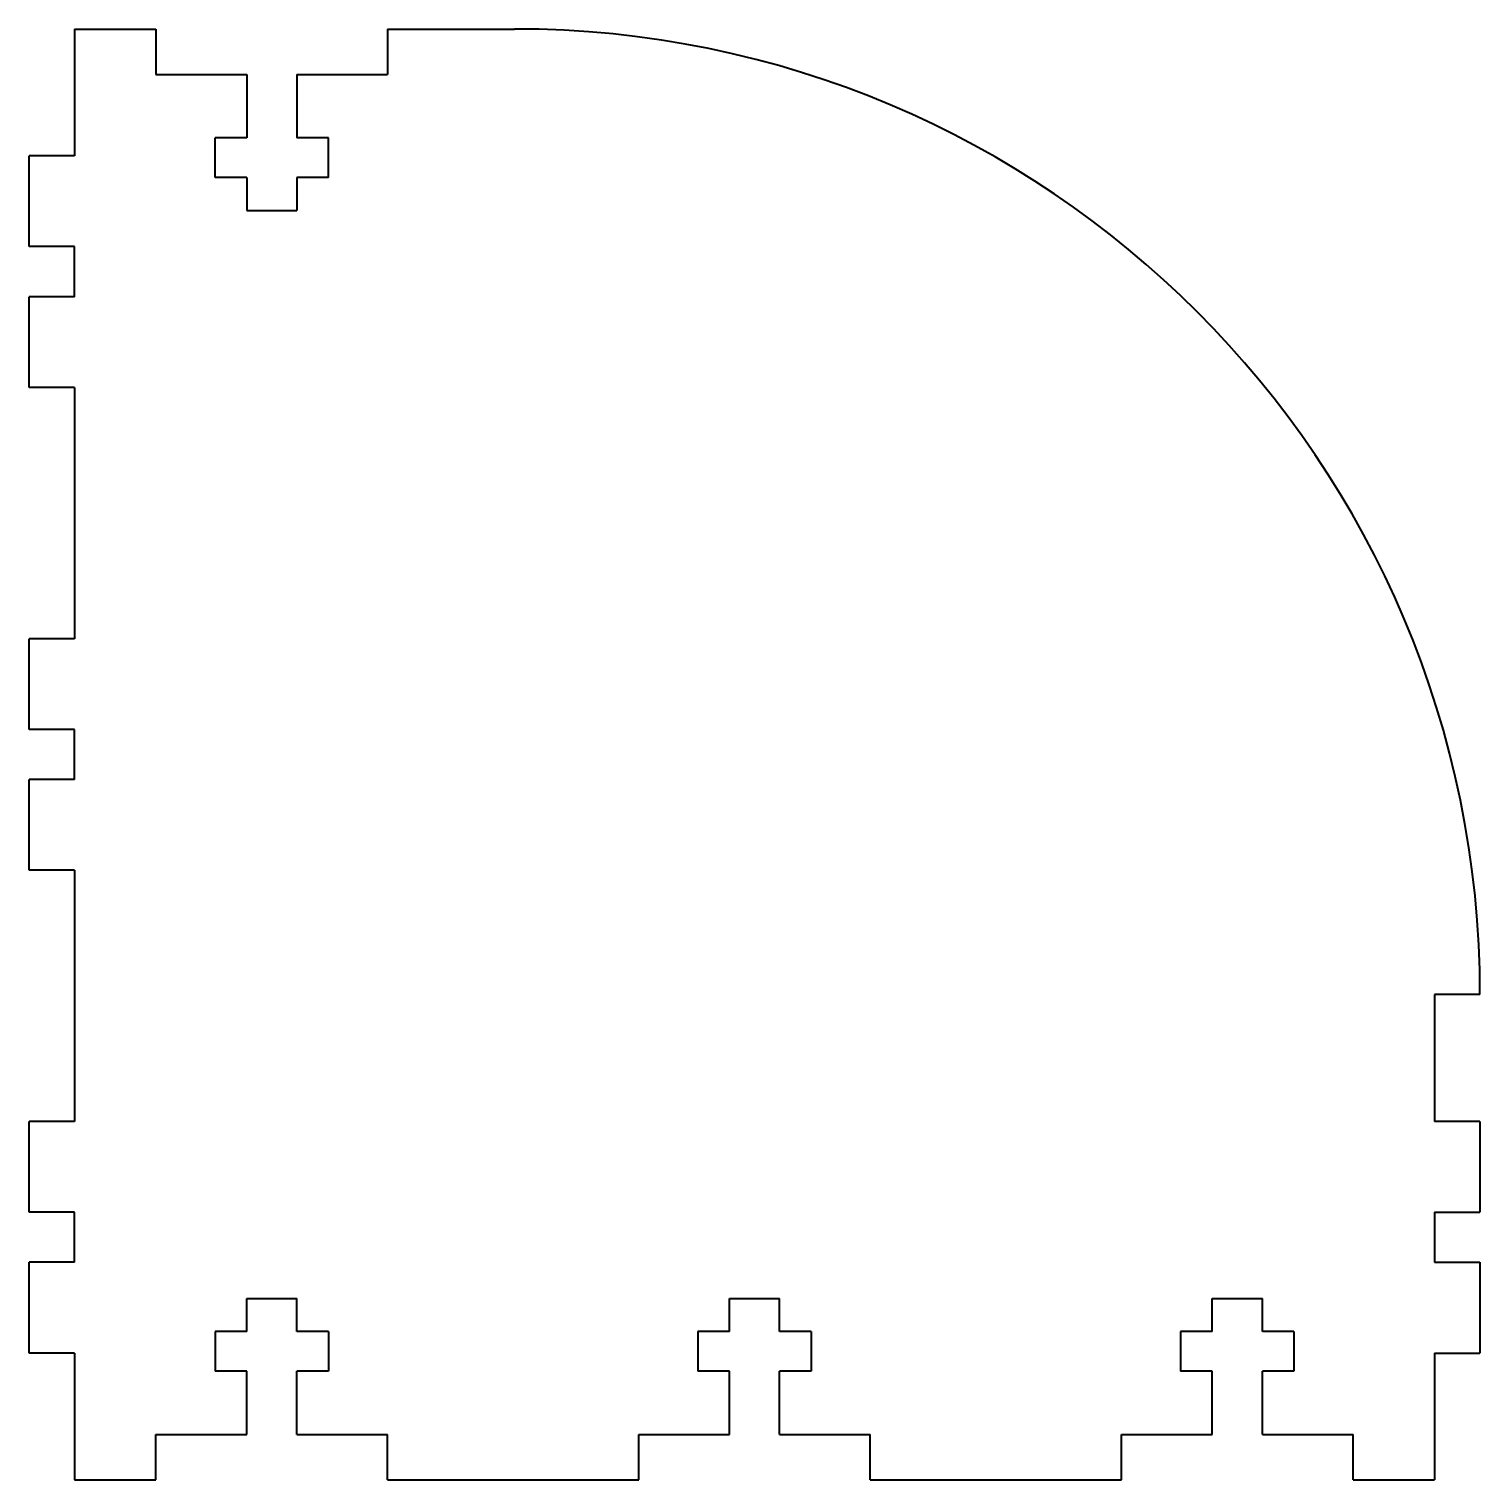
# Model space of a CAD drawing. Header units: inches. Extents: x -1.9 to 2.1, y -0.28 to 3.72.
import ezdxf

# ---------------------------------------------------------------- set-up
doc = ezdxf.new("R2010")
doc.units = ezdxf.units.IN
doc.header["$MEASUREMENT"] = 0
doc.layers.add('Visible', color=7, linetype='Continuous', lineweight=40)

msp = doc.modelspace()

# ---------------------------------------------------------------- linework, layer by layer
at = {"layer": 'Visible'}
for p, q in [((-1.7702, 3.7221, 0.125), (-1.5452, 3.7221, 0.125)), ((-1.7702, 3.7221, 0.125), (-1.7702, 3.3721, 0.125)), ((-1.5452, 3.7221, 0.125), (-1.5452, 3.5971, 0.125)), ((-0.9072, 3.7221, 0.125), (-0.5572, 3.7221, 0.125)), ((-0.9072, 3.7221, 0.125), (-0.9072, 3.5971, 0.125)), ((-1.5452, 3.5971, 0.125), (-1.2952, 3.5971, 0.125)), ((-1.2952, 3.5971, 0.125), (-1.2952, 3.4221, 0.125)), ((-1.1572, 3.5971, 0.125), (-0.9072, 3.5971, 0.125)), ((-1.1572, 3.5971, 0.125), (-1.1572, 3.4221, 0.125)), ((-1.3825, 3.3127, 0.125), (-1.3825, 3.4221, 0.125)), ((-1.2952, 3.4221, 0.125), (-1.3825, 3.4221, 0.125)), ((-1.07, 3.4221, 0.125), (-1.1572, 3.4221, 0.125)), ((-1.07, 3.3127, 0.125), (-1.07, 3.4221, 0.125)), ((-1.7702, 3.3721, 0.125), (-1.8952, 3.3721, 0.125)), ((-1.8952, 3.1221, 0.125), (-1.8952, 3.3721, 0.125)), ((-1.2952, 3.3127, 0.125), (-1.3825, 3.3127, 0.125)), ((-1.2952, 3.3127, 0.125), (-1.2952, 3.2221, 0.125)), ((-1.07, 3.3127, 0.125), (-1.1572, 3.3127, 0.125)), ((-1.1572, 3.3127, 0.125), (-1.1572, 3.2221, 0.125)), ((-1.2952, 3.2221, 0.125), (-1.1572, 3.2221, 0.125)), ((-1.7702, 3.1221, 0.125), (-1.8952, 3.1221, 0.125)), ((-1.7702, 2.9841, 0.125), (-1.7702, 3.1221, 0.125)), ((-1.7702, 2.9841, 0.125), (-1.8952, 2.9841, 0.125)), ((-1.8952, 2.7341, 0.125), (-1.8952, 2.9841, 0.125)), ((-1.7702, 2.7341, 0.125), (-1.8952, 2.7341, 0.125)), ((-1.7702, 2.7341, 0.125), (-1.7702, 2.0411, 0.125)), ((-1.7702, 2.0411, 0.125), (-1.8952, 2.0411, 0.125)), ((-1.8952, 1.7911, 0.125), (-1.8952, 2.0411, 0.125)), ((-1.7702, 1.7911, 0.125), (-1.8952, 1.7911, 0.125)), ((-1.7702, 1.6531, 0.125), (-1.7702, 1.7911, 0.125)), ((-1.7702, 1.6531, 0.125), (-1.8952, 1.6531, 0.125)), ((-1.8952, 1.4031, 0.125), (-1.8952, 1.6531, 0.125)), ((-1.7702, 1.4031, 0.125), (-1.8952, 1.4031, 0.125)), ((-1.7702, 1.4031, 0.125), (-1.7702, 0.7101, 0.125)), ((1.9798, 1.0601, 0.125), (1.9798, 0.7101, 0.125)), ((2.1048, 1.0601, 0.125), (1.9798, 1.0601, 0.125)), ((-1.7702, 0.7101, 0.125), (-1.8952, 0.7101, 0.125)), ((-1.8952, 0.4601, 0.125), (-1.8952, 0.7101, 0.125)), ((2.1048, 0.7101, 0.125), (1.9798, 0.7101, 0.125)), ((2.1048, 0.7101, 0.125), (2.1048, 0.4601, 0.125)), ((-1.7702, 0.4601, 0.125), (-1.8952, 0.4601, 0.125)), ((-1.7702, 0.3221, 0.125), (-1.7702, 0.4601, 0.125)), ((1.9798, 0.4601, 0.125), (1.9798, 0.3221, 0.125)), ((1.9798, 0.4601, 0.125), (2.1048, 0.4601, 0.125)), ((-1.7702, 0.3221, 0.125), (-1.8952, 0.3221, 0.125)), ((-1.8952, 0.0721, 0.125), (-1.8952, 0.3221, 0.125)), ((1.9798, 0.3221, 0.125), (2.1048, 0.3221, 0.125)), ((2.1048, 0.3221, 0.125), (2.1048, 0.0721, 0.125)), ((-1.2952, 0.1314, 0.125), (-1.2952, 0.2221, 0.125)), ((-1.2952, 0.2221, 0.125), (-1.1572, 0.2221, 0.125)), ((-1.1572, 0.1314, 0.125), (-1.1572, 0.2221, 0.125)), ((0.0358, 0.1314, 0.125), (0.0358, 0.2221, 0.125)), ((0.0358, 0.2221, 0.125), (0.1738, 0.2221, 0.125)), ((0.1738, 0.1314, 0.125), (0.1738, 0.2221, 0.125)), ((1.3668, 0.1314, 0.125), (1.3668, 0.2221, 0.125)), ((1.3668, 0.2221, 0.125), (1.5048, 0.2221, 0.125)), ((1.5048, 0.1314, 0.125), (1.5048, 0.2221, 0.125)), ((-1.3825, 0.1314, 0.125), (-1.3825, 0.0221, 0.125)), ((-1.2952, 0.1314, 0.125), (-1.3825, 0.1314, 0.125)), ((-1.07, 0.1314, 0.125), (-1.1572, 0.1314, 0.125)), ((-1.07, 0.1314, 0.125), (-1.07, 0.0221, 0.125)), ((-0.0515, 0.1314, 0.125), (-0.0515, 0.0221, 0.125)), ((0.0358, 0.1314, 0.125), (-0.0515, 0.1314, 0.125)), ((0.261, 0.1314, 0.125), (0.1738, 0.1314, 0.125)), ((0.261, 0.1314, 0.125), (0.261, 0.0221, 0.125)), ((1.2795, 0.1314, 0.125), (1.2795, 0.0221, 0.125)), ((1.3668, 0.1314, 0.125), (1.2795, 0.1314, 0.125)), ((1.592, 0.1314, 0.125), (1.5048, 0.1314, 0.125)), ((1.592, 0.1314, 0.125), (1.592, 0.0221, 0.125)), ((-1.7702, 0.0721, 0.125), (-1.8952, 0.0721, 0.125)), ((-1.7702, 0.0721, 0.125), (-1.7702, -0.2779, 0.125)), ((1.9798, 0.0721, 0.125), (1.9798, -0.2779, 0.125)), ((1.9798, 0.0721, 0.125), (2.1048, 0.0721, 0.125)), ((-1.2952, 0.0221, 0.125), (-1.3825, 0.0221, 0.125)), ((-1.2952, -0.1529, 0.125), (-1.2952, 0.0221, 0.125)), ((-1.07, 0.0221, 0.125), (-1.1572, 0.0221, 0.125)), ((-1.1572, -0.1529, 0.125), (-1.1572, 0.0221, 0.125)), ((0.0358, 0.0221, 0.125), (-0.0515, 0.0221, 0.125)), ((0.0358, -0.1529, 0.125), (0.0358, 0.0221, 0.125)), ((0.261, 0.0221, 0.125), (0.1738, 0.0221, 0.125)), ((0.1738, -0.1529, 0.125), (0.1738, 0.0221, 0.125)), ((1.3668, 0.0221, 0.125), (1.2795, 0.0221, 0.125)), ((1.3668, -0.1529, 0.125), (1.3668, 0.0221, 0.125)), ((1.592, 0.0221, 0.125), (1.5048, 0.0221, 0.125)), ((1.5048, -0.1529, 0.125), (1.5048, 0.0221, 0.125)), ((-1.5452, -0.2779, 0.125), (-1.5452, -0.1529, 0.125)), ((-1.5452, -0.1529, 0.125), (-1.2952, -0.1529, 0.125)), ((-1.1572, -0.1529, 0.125), (-0.9072, -0.1529, 0.125)), ((-0.9072, -0.2779, 0.125), (-0.9072, -0.1529, 0.125)), ((-0.2142, -0.2779, 0.125), (-0.2142, -0.1529, 0.125)), ((-0.2142, -0.1529, 0.125), (0.0358, -0.1529, 0.125)), ((0.1738, -0.1529, 0.125), (0.4238, -0.1529, 0.125)), ((0.4238, -0.2779, 0.125), (0.4238, -0.1529, 0.125)), ((1.1168, -0.2779, 0.125), (1.1168, -0.1529, 0.125)), ((1.1168, -0.1529, 0.125), (1.3668, -0.1529, 0.125)), ((1.5048, -0.1529, 0.125), (1.7548, -0.1529, 0.125)), ((1.7548, -0.2779, 0.125), (1.7548, -0.1529, 0.125)), ((-1.7702, -0.2779, 0.125), (-1.5452, -0.2779, 0.125)), ((-0.9072, -0.2779, 0.125), (-0.2142, -0.2779, 0.125)), ((0.4238, -0.2779, 0.125), (1.1168, -0.2779, 0.125)), ((1.7548, -0.2779, 0.125), (1.9798, -0.2779, 0.125))]:
    msp.add_line(p, q, dxfattribs=at)
msp.add_arc((-0.5572, 1.0601, 0.125), 2.662, 0, 90, dxfattribs=at)

doc.saveas('drawing.dxf')
